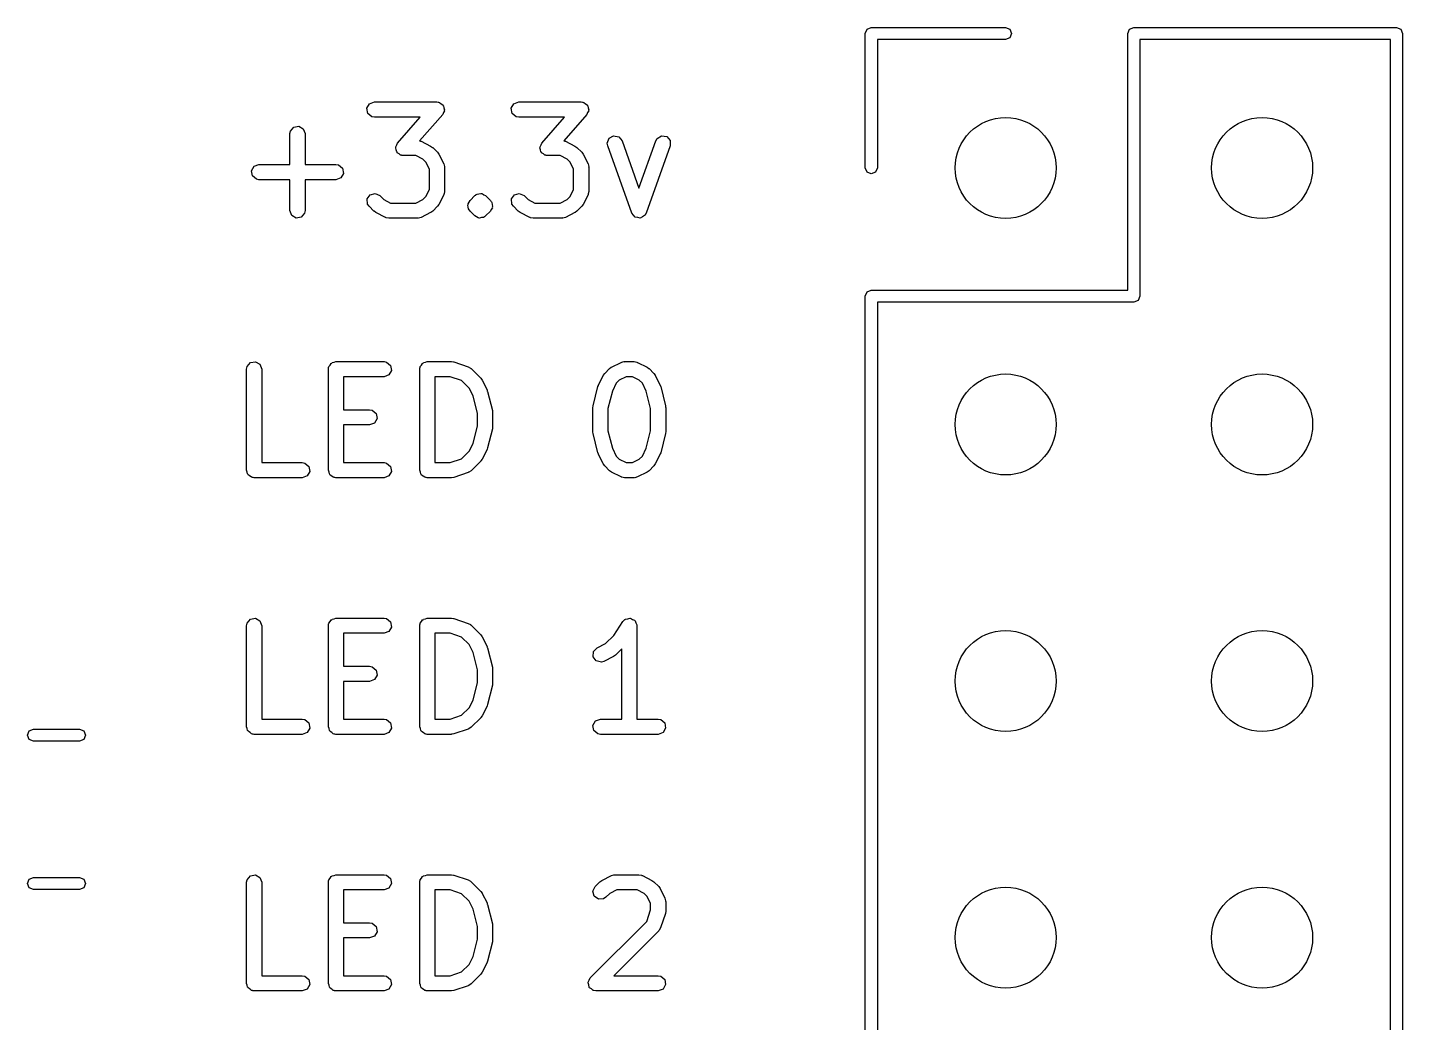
# Model space of a CAD drawing. Extents: x 127.3 to 175.4, y -127 to -66.1.
# Drawn here: x 152.71 to 166.33, y -81.83 to -71.98 of the extents above; entities that cross this region are included whole.
import ezdxf

# ---------------------------------------------------------------- set-up
doc = ezdxf.new("R2010")
doc.units = 0
doc.layers.add('BLACK', color=7, linetype='CONTINUOUS')

msp = doc.modelspace()

# ---------------------------------------------------------------- linework, layer by layer
at = {"layer": 'BLACK', "linetype": 'CONTINUOUS'}
for p, q in [((161.009, -72.041), (161.027, -71.9986)), ((161.027, -71.9986), (161.069, -71.981)), ((161.069, -71.981), (162.399, -71.981)), ((162.399, -71.981), (162.441, -71.9986)), ((162.441, -71.9986), (162.459, -72.041)), ((163.609, -72.041), (163.627, -71.9986)), ((163.627, -71.9986), (163.669, -71.981)), ((163.669, -71.981), (166.269, -71.981)), ((166.269, -71.981), (166.311, -71.9986)), ((166.311, -71.9986), (166.329, -72.041)), ((161.009, -73.371), (161.009, -72.041)), ((162.399, -72.101), (161.129, -72.101)), ((161.129, -72.101), (161.129, -73.371)), ((162.441, -72.0834), (162.399, -72.101)), ((162.459, -72.041), (162.441, -72.0834)), ((163.609, -74.581), (163.609, -72.041)), ((166.209, -72.101), (163.729, -72.101)), ((163.729, -72.101), (163.729, -74.641)), ((166.209, -122.901), (166.209, -72.101)), ((166.329, -72.041), (166.329, -122.961)), ((156.075, -72.7803), (156.101, -72.7359)), ((156.084, -72.8309), (156.075, -72.7803)), ((156.123, -72.8638), (156.084, -72.8309)), ((156.101, -72.7359), (156.149, -72.7184)), ((156.149, -72.7184), (156.768, -72.7184)), ((156.768, -72.7184), (156.779, -72.7203)), ((156.779, -72.7203), (156.783, -72.7198)), ((156.783, -72.7198), (156.785, -72.7214)), ((156.785, -72.7214), (156.794, -72.7229)), ((156.794, -72.7229), (156.809, -72.7359)), ((156.809, -72.7359), (156.827, -72.7463)), ((156.832, -72.8239), (156.825, -72.8427)), ((156.827, -72.7463), (156.828, -72.752)), ((156.828, -72.752), (156.833, -72.7559)), ((156.842, -72.8064), (156.832, -72.8239)), ((156.833, -72.7559), (156.837, -72.7758)), ((156.837, -72.7758), (156.843, -72.7949)), ((156.843, -72.7949), (156.841, -72.8005)), ((156.841, -72.8005), (156.842, -72.8064)), ((157.504, -72.7803), (157.529, -72.7359)), ((157.513, -72.8309), (157.504, -72.7803)), ((157.552, -72.8638), (157.513, -72.8309)), ((157.529, -72.7359), (157.578, -72.7184)), ((157.578, -72.7184), (158.197, -72.7184)), ((158.197, -72.7184), (158.208, -72.7203)), ((158.208, -72.7203), (158.211, -72.7198)), ((158.211, -72.7198), (158.214, -72.7214)), ((158.214, -72.7214), (158.222, -72.7229)), ((158.222, -72.7229), (158.238, -72.7359)), ((158.238, -72.7359), (158.255, -72.7463)), ((158.26, -72.8239), (158.253, -72.8427)), ((158.255, -72.7463), (158.257, -72.752)), ((158.257, -72.752), (158.262, -72.7559)), ((158.271, -72.8064), (158.26, -72.8239)), ((158.262, -72.7559), (158.265, -72.7758)), ((158.265, -72.7758), (158.272, -72.7949)), ((158.272, -72.7949), (158.269, -72.8005)), ((158.269, -72.8005), (158.271, -72.8064)), ((155.317, -73.0058), (155.35, -72.9665)), ((155.35, -72.9665), (155.4, -72.9576)), ((155.4, -72.9576), (155.445, -72.9832)), ((156.149, -72.8684), (156.123, -72.8638)), ((156.603, -72.8684), (156.149, -72.8684)), ((156.378, -73.1249), (156.603, -72.8684)), ((156.825, -72.8427), (156.597, -73.1027)), ((157.578, -72.8684), (157.552, -72.8638)), ((158.031, -72.8684), (157.578, -72.8684)), ((157.807, -73.1249), (158.031, -72.8684)), ((158.253, -72.8427), (158.026, -73.1027)), ((155.312, -73.0315), (155.317, -73.0058)), ((155.312, -73.3374), (155.312, -73.0315)), ((155.445, -72.9832), (155.462, -73.0315)), ((155.462, -73.0315), (155.462, -73.3374)), ((156.597, -73.1027), (156.603, -73.1038)), ((156.603, -73.1038), (156.607, -73.1067)), ((156.607, -73.1067), (156.611, -73.1072)), ((156.611, -73.1072), (156.706, -73.1548)), ((158.026, -73.1027), (158.032, -73.1038)), ((158.032, -73.1038), (158.035, -73.1067)), ((158.035, -73.1067), (158.04, -73.1072)), ((158.04, -73.1072), (158.135, -73.1548)), ((158.455, -73.1262), (158.473, -73.0781)), ((158.473, -73.0781), (158.517, -73.0528)), ((158.517, -73.0528), (158.568, -73.062)), ((158.568, -73.062), (158.601, -73.1015)), ((158.601, -73.1015), (158.768, -73.5704)), ((158.768, -73.5704), (158.936, -73.1015)), ((158.936, -73.1015), (158.948, -73.0788)), ((158.948, -73.0788), (158.993, -73.0529)), ((158.993, -73.0529), (159.043, -73.0615)), ((159.043, -73.0615), (159.076, -73.1006)), ((159.076, -73.1006), (159.077, -73.1519)), ((156.36, -73.1728), (156.362, -73.1672)), ((156.366, -73.1919), (156.36, -73.1728)), ((156.361, -73.1613), (156.371, -73.1438)), ((156.362, -73.1672), (156.361, -73.1613)), ((156.37, -73.2118), (156.366, -73.1919)), ((156.374, -73.2157), (156.37, -73.2118)), ((156.371, -73.1438), (156.378, -73.1249)), ((156.376, -73.2213), (156.374, -73.2157)), ((156.394, -73.2318), (156.376, -73.2213)), ((156.409, -73.2448), (156.394, -73.2318)), ((156.418, -73.2463), (156.409, -73.2448)), ((156.42, -73.2479), (156.418, -73.2463)), ((156.424, -73.2474), (156.42, -73.2479)), ((156.435, -73.2493), (156.424, -73.2474)), ((156.706, -73.1548), (156.724, -73.1682)), ((156.724, -73.1682), (156.726, -73.1689)), ((156.726, -73.1689), (156.773, -73.2165)), ((156.773, -73.2165), (156.786, -73.2349)), ((156.786, -73.2349), (156.788, -73.236)), ((156.788, -73.236), (156.835, -73.3312)), ((157.788, -73.1728), (157.79, -73.1672)), ((157.795, -73.1919), (157.788, -73.1728)), ((157.789, -73.1613), (157.8, -73.1438)), ((157.79, -73.1672), (157.789, -73.1613)), ((157.798, -73.2118), (157.795, -73.1919)), ((157.803, -73.2157), (157.798, -73.2118)), ((157.8, -73.1438), (157.807, -73.1249)), ((157.805, -73.2213), (157.803, -73.2157)), ((157.822, -73.2318), (157.805, -73.2213)), ((157.838, -73.2448), (157.822, -73.2318)), ((157.846, -73.2463), (157.838, -73.2448)), ((157.849, -73.2479), (157.846, -73.2463)), ((157.852, -73.2474), (157.849, -73.2479)), ((157.863, -73.2493), (157.852, -73.2474)), ((158.135, -73.1548), (158.153, -73.1682)), ((158.153, -73.1682), (158.154, -73.1689)), ((158.154, -73.1689), (158.202, -73.2165)), ((158.202, -73.2165), (158.215, -73.2349)), ((158.215, -73.2349), (158.216, -73.236)), ((158.216, -73.236), (158.264, -73.3312)), ((158.459, -73.1519), (158.455, -73.1262)), ((158.697, -73.8186), (158.459, -73.1519)), ((159.077, -73.1519), (158.839, -73.8186)), ((154.932, -73.3994), (154.958, -73.355)), ((154.958, -73.355), (155.006, -73.3374)), ((155.006, -73.3374), (155.312, -73.3374)), ((155.462, -73.3374), (155.768, -73.3374)), ((155.768, -73.3374), (155.794, -73.3419)), ((155.794, -73.3419), (155.833, -73.3749)), ((155.833, -73.3749), (155.842, -73.4254)), ((156.56, -73.2493), (156.435, -73.2493)), ((156.628, -73.2836), (156.56, -73.2493)), ((156.659, -73.314), (156.628, -73.2836)), ((156.693, -73.3825), (156.659, -73.314)), ((156.693, -73.5852), (156.693, -73.3825)), ((156.835, -73.3312), (156.843, -73.3562)), ((156.843, -73.3562), (156.842, -73.3606)), ((156.842, -73.3606), (156.843, -73.3648)), ((156.843, -73.3648), (156.843, -73.6029)), ((157.988, -73.2493), (157.863, -73.2493)), ((158.057, -73.2836), (157.988, -73.2493)), ((158.087, -73.314), (158.057, -73.2836)), ((158.122, -73.3825), (158.087, -73.314)), ((158.122, -73.5852), (158.122, -73.3825)), ((158.264, -73.3312), (158.271, -73.3562)), ((158.271, -73.3562), (158.27, -73.3606)), ((158.27, -73.3606), (158.272, -73.3648)), ((158.272, -73.3648), (158.272, -73.6029)), ((161.027, -73.4134), (161.009, -73.371)), ((161.129, -73.371), (161.111, -73.4134)), ((154.941, -73.4499), (154.932, -73.3994)), ((154.981, -73.4829), (154.941, -73.4499)), ((155.006, -73.4874), (154.981, -73.4829)), ((155.312, -73.4874), (155.006, -73.4874)), ((155.312, -73.7934), (155.312, -73.4874)), ((155.768, -73.4874), (155.462, -73.4874)), ((155.462, -73.4874), (155.462, -73.7934)), ((155.816, -73.4699), (155.768, -73.4874)), ((155.842, -73.4254), (155.816, -73.4699)), ((161.069, -73.431), (161.027, -73.4134)), ((161.111, -73.4134), (161.069, -73.431)), ((156.077, -73.6787), (156.106, -73.6367)), ((156.106, -73.6367), (156.156, -73.6234)), ((156.156, -73.6234), (156.202, -73.6451)), ((156.202, -73.6451), (156.241, -73.6841)), ((156.628, -73.6841), (156.659, -73.6537)), ((156.659, -73.6537), (156.693, -73.5852)), ((156.835, -73.6364), (156.788, -73.7317)), ((156.836, -73.632), (156.835, -73.6364)), ((156.839, -73.6285), (156.836, -73.632)), ((156.843, -73.6029), (156.839, -73.6285)), ((157.096, -73.6927), (157.144, -73.6451)), ((157.144, -73.6451), (157.152, -73.6394)), ((157.152, -73.6394), (157.154, -73.6367)), ((157.154, -73.6367), (157.157, -73.6358)), ((157.157, -73.6357), (157.159, -73.6332)), ((157.157, -73.6358), (157.157, -73.6357)), ((157.159, -73.6332), (157.161, -73.6328)), ((157.161, -73.6328), (157.165, -73.6301)), ((157.165, -73.6301), (157.184, -73.6285)), ((157.184, -73.6285), (157.203, -73.6234)), ((157.203, -73.6234), (157.206, -73.6249)), ((157.206, -73.6249), (157.21, -73.6243)), ((157.21, -73.6243), (157.213, -73.626)), ((157.213, -73.626), (157.216, -73.6257)), ((157.216, -73.6257), (157.232, -73.6369)), ((157.232, -73.6369), (157.25, -73.6451)), ((157.25, -73.6451), (157.297, -73.6927)), ((157.505, -73.6787), (157.535, -73.6367)), ((157.535, -73.6367), (157.584, -73.6234)), ((157.584, -73.6234), (157.631, -73.6451)), ((157.631, -73.6451), (157.67, -73.6841)), ((158.057, -73.6841), (158.087, -73.6537)), ((158.087, -73.6537), (158.122, -73.5852)), ((158.264, -73.6364), (158.216, -73.7317)), ((158.267, -73.6285), (158.264, -73.632)), ((158.264, -73.632), (158.264, -73.6364)), ((158.272, -73.6029), (158.267, -73.6285)), ((156.081, -73.7298), (156.077, -73.6787)), ((156.096, -73.7512), (156.081, -73.7298)), ((156.144, -73.7988), (156.096, -73.7512)), ((156.241, -73.6841), (156.31, -73.7184)), ((156.31, -73.7184), (156.56, -73.7184)), ((156.56, -73.7184), (156.628, -73.6841)), ((156.773, -73.7512), (156.726, -73.7988)), ((156.774, -73.7497), (156.773, -73.7512)), ((156.788, -73.7317), (156.774, -73.7497)), ((157.074, -73.7392), (157.077, -73.7331)), ((157.079, -73.758), (157.074, -73.7392)), ((157.077, -73.7263), (157.088, -73.7104)), ((157.077, -73.7331), (157.077, -73.7263)), ((157.081, -73.7774), (157.079, -73.758)), ((157.087, -73.7855), (157.081, -73.7774)), ((157.088, -73.7888), (157.087, -73.7855)), ((157.088, -73.7104), (157.096, -73.6927)), ((157.09, -73.7907), (157.088, -73.7888)), ((157.096, -73.7988), (157.09, -73.7907)), ((157.297, -73.6927), (157.303, -73.7008)), ((157.306, -73.7811), (157.297, -73.7988)), ((157.303, -73.7008), (157.306, -73.7027)), ((157.306, -73.7027), (157.307, -73.7059)), ((157.317, -73.7652), (157.306, -73.7811)), ((157.307, -73.7059), (157.312, -73.714)), ((157.312, -73.714), (157.314, -73.7335)), ((157.314, -73.7335), (157.319, -73.7523)), ((157.319, -73.7523), (157.316, -73.7584)), ((157.316, -73.7584), (157.317, -73.7652)), ((157.51, -73.7298), (157.505, -73.6787)), ((157.525, -73.7512), (157.51, -73.7298)), ((157.572, -73.7988), (157.525, -73.7512)), ((157.67, -73.6841), (157.738, -73.7184)), ((157.738, -73.7184), (157.988, -73.7184)), ((157.988, -73.7184), (158.057, -73.6841)), ((158.202, -73.7512), (158.154, -73.7988)), ((158.203, -73.7497), (158.202, -73.7512)), ((158.216, -73.7317), (158.203, -73.7497)), ((155.33, -73.8416), (155.312, -73.7934)), ((155.374, -73.8672), (155.33, -73.8416)), ((155.425, -73.8583), (155.374, -73.8672)), ((155.458, -73.819), (155.425, -73.8583)), ((155.462, -73.7934), (155.458, -73.819)), ((156.145, -73.7995), (156.144, -73.7988)), ((156.163, -73.8128), (156.145, -73.7995)), ((156.258, -73.8604), (156.163, -73.8128)), ((156.263, -73.861), (156.258, -73.8604)), ((156.266, -73.8638), (156.263, -73.861)), ((156.292, -73.8684), (156.266, -73.8638)), ((156.578, -73.8684), (156.292, -73.8684)), ((156.582, -73.8668), (156.578, -73.8684)), ((156.586, -73.8679), (156.582, -73.8668)), ((156.611, -73.8604), (156.586, -73.8679)), ((156.706, -73.8128), (156.611, -73.8604)), ((156.708, -73.8116), (156.706, -73.8128)), ((156.726, -73.7988), (156.708, -73.8116)), ((157.144, -73.8464), (157.096, -73.7988)), ((157.161, -73.8546), (157.144, -73.8464)), ((157.177, -73.8658), (157.161, -73.8546)), ((157.181, -73.8655), (157.177, -73.8658)), ((157.184, -73.8672), (157.181, -73.8655)), ((157.187, -73.8666), (157.184, -73.8672)), ((157.19, -73.8681), (157.187, -73.8666)), ((157.209, -73.863), (157.19, -73.8681)), ((157.228, -73.8613), (157.209, -73.863)), ((157.232, -73.8587), (157.228, -73.8613)), ((157.234, -73.8583), (157.232, -73.8587)), ((157.236, -73.8558), (157.234, -73.8583)), ((157.24, -73.8548), (157.236, -73.8557)), ((157.236, -73.8557), (157.236, -73.8558)), ((157.242, -73.8521), (157.24, -73.8548)), ((157.25, -73.8464), (157.242, -73.8521)), ((157.297, -73.7988), (157.25, -73.8464)), ((157.574, -73.7995), (157.572, -73.7988)), ((157.592, -73.8128), (157.574, -73.7995)), ((157.687, -73.8604), (157.592, -73.8128)), ((157.691, -73.861), (157.687, -73.8604)), ((157.695, -73.8638), (157.691, -73.861)), ((157.72, -73.8684), (157.695, -73.8638)), ((158.006, -73.8684), (157.72, -73.8684)), ((158.01, -73.8668), (158.006, -73.8684)), ((158.015, -73.8679), (158.01, -73.8668)), ((158.04, -73.8604), (158.015, -73.8679)), ((158.135, -73.8128), (158.04, -73.8604)), ((158.136, -73.8116), (158.135, -73.8128)), ((158.154, -73.7988), (158.136, -73.8116)), ((158.698, -73.819), (158.697, -73.8186)), ((158.698, -73.8194), (158.698, -73.819)), ((158.714, -73.8387), (158.698, -73.8194)), ((158.73, -73.8581), (158.714, -73.8387)), ((158.731, -73.8582), (158.73, -73.8581)), ((158.731, -73.8585), (158.731, -73.8582)), ((158.756, -73.8628), (158.731, -73.8585)), ((158.781, -73.8673), (158.756, -73.8628)), ((158.782, -73.8671), (158.781, -73.8671)), ((158.781, -73.8671), (158.781, -73.8673)), ((158.803, -73.8544), (158.782, -73.8671)), ((158.825, -73.8419), (158.803, -73.8544)), ((158.826, -73.8412), (158.825, -73.8415)), ((158.825, -73.8415), (158.825, -73.8419)), ((158.839, -73.8186), (158.826, -73.8412)), ((161.009, -74.641), (161.027, -74.5986)), ((161.027, -74.5986), (161.069, -74.581)), ((161.069, -74.581), (163.609, -74.581)), ((161.009, -122.961), (161.009, -74.641)), ((163.669, -74.701), (161.129, -74.701)), ((161.129, -74.701), (161.129, -122.901)), ((163.711, -74.6834), (163.669, -74.701)), ((163.729, -74.641), (163.711, -74.6834)), ((154.921, -75.2984), (154.972, -75.2895)), ((154.972, -75.2895), (155.016, -75.3152)), ((155.75, -75.295), (155.768, -75.2884)), ((155.768, -75.2884), (156.244, -75.2884)), ((156.244, -75.2884), (156.27, -75.2929)), ((156.655, -75.295), (156.673, -75.2884)), ((156.673, -75.2884), (156.911, -75.2884)), ((156.911, -75.2884), (156.933, -75.2923)), ((158.592, -75.2963), (158.617, -75.2889)), ((158.617, -75.2889), (158.621, -75.2899)), ((158.621, -75.2899), (158.625, -75.2884)), ((158.625, -75.2884), (158.72, -75.2884)), ((158.72, -75.2884), (158.746, -75.2929)), ((154.884, -75.3634), (154.888, -75.3377)), ((154.884, -76.3634), (154.884, -75.3634)), ((154.888, -75.3377), (154.921, -75.2984)), ((155.016, -75.3152), (155.034, -75.3634)), ((155.034, -75.3634), (155.034, -76.2884)), ((155.693, -75.3634), (155.695, -75.3536)), ((155.693, -76.3634), (155.693, -75.3634)), ((155.694, -75.3503), (155.696, -75.3474)), ((155.695, -75.3536), (155.694, -75.3503)), ((155.696, -75.3474), (155.698, -75.3377)), ((155.698, -75.3377), (155.71, -75.3228)), ((155.71, -75.3228), (155.72, -75.3059)), ((155.72, -75.3059), (155.726, -75.3036)), ((155.726, -75.3036), (155.731, -75.2984)), ((155.731, -75.2984), (155.75, -75.295)), ((156.292, -75.4208), (156.244, -75.4384)), ((156.27, -75.2929), (156.309, -75.3259)), ((156.318, -75.3764), (156.292, -75.4208)), ((156.309, -75.3259), (156.318, -75.3764)), ((156.598, -75.3634), (156.6, -75.3536)), ((156.598, -76.3634), (156.598, -75.3634)), ((156.599, -75.3503), (156.601, -75.3474)), ((156.6, -75.3536), (156.599, -75.3503)), ((156.601, -75.3474), (156.602, -75.3377)), ((156.602, -75.3377), (156.615, -75.3228)), ((156.615, -75.3228), (156.625, -75.3059)), ((156.625, -75.3059), (156.631, -75.3036)), ((156.631, -75.3036), (156.635, -75.2984)), ((156.635, -75.2984), (156.655, -75.295)), ((156.933, -75.2923), (156.935, -75.2922)), ((156.935, -75.2922), (157.078, -75.3398)), ((157.078, -75.3398), (157.1, -75.3522)), ((157.1, -75.3522), (157.103, -75.3561)), ((157.103, -75.3561), (157.107, -75.3579)), ((157.107, -75.3579), (157.202, -75.4532)), ((158.368, -75.5203), (158.415, -75.4251)), ((158.415, -75.4251), (158.429, -75.407)), ((158.429, -75.4056), (158.477, -75.3579)), ((158.429, -75.407), (158.429, -75.4056)), ((158.477, -75.3579), (158.495, -75.3451)), ((158.495, -75.3451), (158.496, -75.3439)), ((158.496, -75.3439), (158.592, -75.2963)), ((158.746, -75.2929), (158.75, -75.2958)), ((158.75, -75.2958), (158.754, -75.2963)), ((158.754, -75.2963), (158.849, -75.3439)), ((158.849, -75.3439), (158.867, -75.3573)), ((158.867, -75.3573), (158.869, -75.3579)), ((158.869, -75.3579), (158.916, -75.4056)), ((158.916, -75.4056), (158.929, -75.4239)), ((158.929, -75.4239), (158.93, -75.4251)), ((158.93, -75.4251), (158.978, -75.5203)), ((156.244, -75.4384), (155.843, -75.4384)), ((155.843, -75.4384), (155.843, -75.7645)), ((156.748, -75.4384), (156.748, -76.2884)), ((156.899, -75.4384), (156.748, -75.4384)), ((157.013, -75.4765), (156.899, -75.4384)), ((157.087, -75.5506), (157.013, -75.4765)), ((157.126, -75.6276), (157.087, -75.5506)), ((157.202, -75.4532), (157.215, -75.4716)), ((157.215, -75.4716), (157.216, -75.4727)), ((157.216, -75.4727), (157.264, -75.5679)), ((158.314, -75.7261), (158.362, -75.5356)), ((158.362, -75.5356), (158.367, -75.5238)), ((158.367, -75.5238), (158.368, -75.5203)), ((158.544, -75.503), (158.506, -75.58)), ((158.574, -75.4726), (158.544, -75.503)), ((158.643, -75.4384), (158.574, -75.4726)), ((158.703, -75.4384), (158.643, -75.4384)), ((158.771, -75.4726), (158.703, -75.4384)), ((158.802, -75.503), (158.771, -75.4726)), ((158.84, -75.58), (158.802, -75.503)), ((158.978, -75.5203), (158.982, -75.5327)), ((158.982, -75.5327), (158.984, -75.5356)), ((158.984, -75.5356), (159.031, -75.7261)), ((157.169, -75.8012), (157.126, -75.6276)), ((157.264, -75.5679), (157.267, -75.5803)), ((157.267, -75.5803), (157.269, -75.5833)), ((157.269, -75.5833), (157.317, -75.7737)), ((158.506, -75.58), (158.462, -75.7535)), ((158.884, -75.7535), (158.84, -75.58)), ((155.843, -75.7645), (156.101, -75.7645)), ((156.101, -75.7645), (156.127, -75.7691)), ((156.127, -75.7691), (156.166, -75.802)), ((156.166, -75.802), (156.175, -75.8526)), ((157.169, -75.9256), (157.169, -75.8012)), ((157.317, -75.7737), (157.318, -75.7887)), ((157.318, -75.7887), (157.319, -75.7919)), ((157.319, -75.7919), (157.319, -75.9348)), ((158.312, -75.7443), (158.315, -75.7296)), ((158.312, -75.9824), (158.312, -75.7443)), ((158.315, -75.7296), (158.314, -75.7261)), ((158.462, -75.7535), (158.462, -75.9732)), ((158.884, -75.9732), (158.884, -75.7535)), ((159.031, -75.7261), (159.032, -75.7411)), ((159.032, -75.7411), (159.034, -75.7443)), ((159.034, -75.7443), (159.034, -75.9824)), ((156.101, -75.9145), (155.843, -75.9145)), ((155.843, -75.9145), (155.843, -76.2884)), ((156.15, -75.897), (156.101, -75.9145)), ((156.175, -75.8526), (156.15, -75.897)), ((157.126, -76.0991), (157.169, -75.9256)), ((157.317, -75.953), (157.269, -76.1435)), ((157.319, -75.9348), (157.317, -75.9495)), ((157.317, -75.9495), (157.317, -75.953)), ((157.087, -76.1761), (157.126, -76.0991)), ((158.313, -75.9857), (158.312, -75.9824)), ((158.314, -76.0006), (158.313, -75.9857)), ((158.362, -76.1911), (158.314, -76.0006)), ((158.462, -75.9732), (158.506, -76.1467)), ((158.84, -76.1467), (158.884, -75.9732)), ((159.031, -76.0006), (158.984, -76.1911)), ((159.034, -75.9824), (159.031, -75.9971)), ((159.031, -75.9971), (159.031, -76.0006)), ((157.013, -76.2502), (157.087, -76.1761)), ((157.264, -76.1588), (157.216, -76.254)), ((157.269, -76.1435), (157.264, -76.1553)), ((157.264, -76.1553), (157.264, -76.1588)), ((158.364, -76.194), (158.362, -76.1911)), ((158.368, -76.2064), (158.364, -76.194)), ((158.415, -76.3017), (158.368, -76.2064)), ((158.506, -76.1467), (158.544, -76.2237)), ((158.544, -76.2237), (158.574, -76.2541)), ((158.771, -76.2541), (158.802, -76.2237)), ((158.802, -76.2237), (158.84, -76.1467)), ((158.978, -76.2064), (158.93, -76.3017)), ((158.984, -76.1911), (158.978, -76.2029)), ((158.978, -76.2029), (158.978, -76.2064)), ((154.89, -76.3817), (154.884, -76.3634)), ((155.034, -76.2884), (155.435, -76.2884)), ((155.435, -76.2884), (155.46, -76.2929)), ((155.46, -76.2929), (155.5, -76.3259)), ((155.509, -76.3764), (155.483, -76.4208)), ((155.5, -76.3259), (155.509, -76.3764)), ((155.7, -76.3817), (155.693, -76.3634)), ((155.843, -76.2884), (156.244, -76.2884)), ((156.244, -76.2884), (156.27, -76.2929)), ((156.27, -76.2929), (156.309, -76.3259)), ((156.318, -76.3764), (156.292, -76.4208)), ((156.309, -76.3259), (156.318, -76.3764)), ((156.605, -76.3817), (156.598, -76.3634)), ((156.748, -76.2884), (156.899, -76.2884)), ((156.899, -76.2884), (157.013, -76.2502)), ((157.107, -76.3688), (157.085, -76.3837)), ((157.202, -76.2735), (157.107, -76.3688)), ((157.203, -76.2721), (157.202, -76.2735)), ((157.216, -76.254), (157.203, -76.2721)), ((158.416, -76.3028), (158.415, -76.3017)), ((158.429, -76.3212), (158.416, -76.3028)), ((158.477, -76.3688), (158.429, -76.3212)), ((158.478, -76.3695), (158.477, -76.3688)), ((158.496, -76.3828), (158.478, -76.3695)), ((158.574, -76.2541), (158.643, -76.2884)), ((158.643, -76.2884), (158.703, -76.2884)), ((158.703, -76.2884), (158.771, -76.2541)), ((158.869, -76.3688), (158.85, -76.3816)), ((158.916, -76.3212), (158.869, -76.3688)), ((158.917, -76.3197), (158.916, -76.3212)), ((158.93, -76.3017), (158.917, -76.3197)), ((154.894, -76.4009), (154.89, -76.3817)), ((154.899, -76.4052), (154.894, -76.4009)), ((154.901, -76.4116), (154.899, -76.4052)), ((154.918, -76.4213), (154.901, -76.4116)), ((154.933, -76.4338), (154.918, -76.4213)), ((154.943, -76.4356), (154.933, -76.4338)), ((154.946, -76.4372), (154.943, -76.4356)), ((154.949, -76.4366), (154.946, -76.4372)), ((154.959, -76.4384), (154.949, -76.4366)), ((155.435, -76.4384), (154.959, -76.4384)), ((155.483, -76.4208), (155.435, -76.4384)), ((155.703, -76.4009), (155.7, -76.3817)), ((155.708, -76.4052), (155.703, -76.4009)), ((155.711, -76.4116), (155.708, -76.4052)), ((155.727, -76.4213), (155.711, -76.4116)), ((155.742, -76.4338), (155.727, -76.4213)), ((155.752, -76.4356), (155.742, -76.4338)), ((155.755, -76.4372), (155.752, -76.4356)), ((155.758, -76.4366), (155.755, -76.4372)), ((155.768, -76.4384), (155.758, -76.4366)), ((156.244, -76.4384), (155.768, -76.4384)), ((156.292, -76.4208), (156.244, -76.4384)), ((156.608, -76.4009), (156.605, -76.3817)), ((156.613, -76.4052), (156.608, -76.4009)), ((156.615, -76.4116), (156.613, -76.4052)), ((156.632, -76.4213), (156.615, -76.4116)), ((156.647, -76.4338), (156.632, -76.4213)), ((156.657, -76.4356), (156.647, -76.4338)), ((156.66, -76.4372), (156.657, -76.4356)), ((156.663, -76.4366), (156.66, -76.4372)), ((156.673, -76.4384), (156.663, -76.4366)), ((156.911, -76.4384), (156.673, -76.4384)), ((156.912, -76.4378), (156.911, -76.4384)), ((156.935, -76.4345), (156.912, -76.4378)), ((157.078, -76.3869), (156.935, -76.4345)), ((157.081, -76.3841), (157.078, -76.3869)), ((157.085, -76.3837), (157.081, -76.3841)), ((158.592, -76.4304), (158.496, -76.3828)), ((158.596, -76.431), (158.592, -76.4304)), ((158.6, -76.4338), (158.596, -76.431)), ((158.625, -76.4384), (158.6, -76.4338)), ((158.72, -76.4384), (158.625, -76.4384)), ((158.725, -76.4368), (158.72, -76.4384)), ((158.729, -76.4379), (158.725, -76.4368)), ((158.754, -76.4304), (158.729, -76.4379)), ((158.849, -76.3828), (158.754, -76.4304)), ((158.85, -76.3816), (158.849, -76.3828)), ((154.884, -77.9034), (154.888, -77.8777)), ((154.888, -77.8777), (154.921, -77.8384)), ((154.921, -77.8384), (154.972, -77.8295)), ((154.972, -77.8295), (155.016, -77.8551)), ((155.016, -77.8551), (155.034, -77.9034)), ((155.696, -77.8874), (155.698, -77.8777)), ((155.698, -77.8777), (155.71, -77.8628)), ((155.71, -77.8628), (155.72, -77.8459)), ((155.72, -77.8459), (155.726, -77.8436)), ((155.726, -77.8436), (155.731, -77.8384)), ((155.731, -77.8384), (155.75, -77.835)), ((155.75, -77.835), (155.768, -77.8284)), ((155.768, -77.8284), (156.244, -77.8284)), ((156.244, -77.8284), (156.27, -77.8329)), ((156.27, -77.8329), (156.309, -77.8659)), ((156.309, -77.8659), (156.318, -77.9164)), ((156.601, -77.8874), (156.602, -77.8777)), ((156.602, -77.8777), (156.615, -77.8628)), ((156.615, -77.8628), (156.625, -77.8459)), ((156.625, -77.8459), (156.631, -77.8436)), ((156.631, -77.8436), (156.635, -77.8384)), ((156.635, -77.8384), (156.655, -77.835)), ((156.655, -77.835), (156.673, -77.8284)), ((156.673, -77.8284), (156.911, -77.8284)), ((156.911, -77.8284), (156.933, -77.8323)), ((156.933, -77.8323), (156.935, -77.8322)), ((156.935, -77.8322), (157.078, -77.8798)), ((158.519, -77.9984), (158.61, -77.8618)), ((158.61, -77.8618), (158.628, -77.8429)), ((158.628, -77.8429), (158.633, -77.8417)), ((158.633, -77.8417), (158.635, -77.8384)), ((158.635, -77.8384), (158.657, -77.8346)), ((158.657, -77.8346), (158.678, -77.8285)), ((158.678, -77.8285), (158.682, -77.8302)), ((158.682, -77.8302), (158.686, -77.8295)), ((158.686, -77.8295), (158.705, -77.8404)), ((158.705, -77.8404), (158.725, -77.8491)), ((158.725, -77.8491), (158.727, -77.853)), ((158.727, -77.853), (158.73, -77.8551)), ((158.73, -77.8551), (158.738, -77.8756)), ((158.738, -77.8756), (158.747, -77.8951)), ((154.884, -78.9034), (154.884, -77.9034)), ((155.034, -77.9034), (155.034, -78.8284)), ((155.693, -77.9034), (155.695, -77.8936)), ((155.693, -78.9034), (155.693, -77.9034)), ((155.694, -77.8903), (155.696, -77.8874)), ((155.695, -77.8936), (155.694, -77.8903)), ((156.244, -77.9784), (155.843, -77.9784)), ((155.843, -77.9784), (155.843, -78.3045)), ((156.292, -77.9608), (156.244, -77.9784)), ((156.318, -77.9164), (156.292, -77.9608)), ((156.598, -77.9034), (156.6, -77.8936)), ((156.598, -78.9034), (156.598, -77.9034)), ((156.599, -77.8903), (156.601, -77.8874)), ((156.6, -77.8936), (156.599, -77.8903)), ((156.748, -77.9784), (156.748, -78.8284)), ((156.899, -77.9784), (156.748, -77.9784)), ((157.013, -78.0165), (156.899, -77.9784)), ((157.078, -77.8798), (157.1, -77.8922)), ((157.1, -77.8922), (157.103, -77.8961)), ((157.103, -77.8961), (157.107, -77.8979)), ((157.107, -77.8979), (157.202, -77.9932)), ((157.202, -77.9932), (157.215, -78.0116)), ((157.215, -78.0116), (157.216, -78.0127)), ((157.216, -78.0127), (157.264, -78.1079)), ((158.438, -78.0798), (158.519, -77.9984)), ((158.747, -77.8951), (158.746, -77.8993)), ((158.746, -77.8993), (158.748, -77.9034)), ((158.748, -77.9034), (158.748, -78.8284)), ((157.087, -78.0906), (157.013, -78.0165)), ((157.126, -78.1676), (157.087, -78.0906)), ((157.264, -78.1079), (157.267, -78.1203)), ((157.267, -78.1203), (157.269, -78.1233)), ((157.269, -78.1233), (157.317, -78.3137)), ((158.318, -78.1592), (158.354, -78.122)), ((158.354, -78.122), (158.438, -78.0798)), ((158.598, -78.132), (158.535, -78.1945)), ((158.598, -78.8284), (158.598, -78.132)), ((157.169, -78.3412), (157.126, -78.1676)), ((158.315, -78.2105), (158.318, -78.1592)), ((158.346, -78.2517), (158.315, -78.2105)), ((158.396, -78.2636), (158.346, -78.2517)), ((158.421, -78.2562), (158.396, -78.2636)), ((158.516, -78.2085), (158.421, -78.2562)), ((158.517, -78.2073), (158.516, -78.2085)), ((158.535, -78.1945), (158.517, -78.2073)), ((155.843, -78.3045), (156.101, -78.3045)), ((156.101, -78.3045), (156.127, -78.3091)), ((156.127, -78.3091), (156.166, -78.3421)), ((156.175, -78.3926), (156.15, -78.437)), ((156.166, -78.3421), (156.175, -78.3926)), ((157.169, -78.4656), (157.169, -78.3412)), ((157.317, -78.3137), (157.318, -78.3287)), ((157.318, -78.3287), (157.319, -78.3319)), ((157.319, -78.3319), (157.319, -78.4748)), ((156.101, -78.4545), (155.843, -78.4545)), ((155.843, -78.4545), (155.843, -78.8284)), ((156.15, -78.437), (156.101, -78.4545)), ((157.126, -78.6391), (157.169, -78.4656)), ((157.317, -78.493), (157.269, -78.6835)), ((157.319, -78.4748), (157.317, -78.4895)), ((157.317, -78.4895), (157.317, -78.493)), ((157.087, -78.7161), (157.126, -78.6391)), ((157.269, -78.6835), (157.264, -78.6953)), ((155.034, -78.8284), (155.435, -78.8284)), ((155.435, -78.8284), (155.46, -78.8329)), ((155.843, -78.8284), (156.244, -78.8284)), ((156.244, -78.8284), (156.27, -78.8329)), ((156.748, -78.8284), (156.899, -78.8284)), ((156.899, -78.8284), (157.013, -78.7902)), ((157.013, -78.7902), (157.087, -78.7161)), ((157.202, -78.8135), (157.107, -78.9088)), ((157.203, -78.8121), (157.202, -78.8135)), ((157.216, -78.794), (157.203, -78.8121)), ((157.264, -78.6988), (157.216, -78.794)), ((157.264, -78.6953), (157.264, -78.6988)), ((158.339, -78.8459), (158.387, -78.8284)), ((158.387, -78.8284), (158.598, -78.8284)), ((158.748, -78.8284), (158.959, -78.8284)), ((158.959, -78.8284), (158.984, -78.8329)), ((152.714, -78.986), (152.732, -78.9436)), ((152.732, -78.9436), (152.774, -78.926)), ((152.774, -78.926), (153.228, -78.926)), ((153.228, -78.926), (153.271, -78.9436)), ((153.271, -78.9436), (153.288, -78.986)), ((154.89, -78.9217), (154.884, -78.9034)), ((154.894, -78.9409), (154.89, -78.9217)), ((154.899, -78.9452), (154.894, -78.9409)), ((154.901, -78.9516), (154.899, -78.9452)), ((154.918, -78.9613), (154.901, -78.9516)), ((154.933, -78.9738), (154.918, -78.9613)), ((155.483, -78.9608), (155.435, -78.9784)), ((155.46, -78.8329), (155.5, -78.8659)), ((155.509, -78.9164), (155.483, -78.9608)), ((155.5, -78.8659), (155.509, -78.9164)), ((155.7, -78.9217), (155.693, -78.9034)), ((155.703, -78.9409), (155.7, -78.9217)), ((155.708, -78.9452), (155.703, -78.9409)), ((155.711, -78.9516), (155.708, -78.9452)), ((155.727, -78.9613), (155.711, -78.9516)), ((155.742, -78.9738), (155.727, -78.9613)), ((156.292, -78.9608), (156.244, -78.9784)), ((156.27, -78.8329), (156.309, -78.8659)), ((156.318, -78.9164), (156.292, -78.9608)), ((156.309, -78.8659), (156.318, -78.9164)), ((156.605, -78.9217), (156.598, -78.9034)), ((156.608, -78.9409), (156.605, -78.9217)), ((156.613, -78.9452), (156.608, -78.9409)), ((156.615, -78.9516), (156.613, -78.9452)), ((156.632, -78.9613), (156.615, -78.9516)), ((156.647, -78.9738), (156.632, -78.9613)), ((157.078, -78.9269), (156.935, -78.9745)), ((157.081, -78.9241), (157.078, -78.9269)), ((157.085, -78.9237), (157.081, -78.9241)), ((157.107, -78.9088), (157.085, -78.9237)), ((158.313, -78.8903), (158.339, -78.8459)), ((158.322, -78.9409), (158.313, -78.8903)), ((158.361, -78.9738), (158.322, -78.9409)), ((159.007, -78.9608), (158.959, -78.9784)), ((158.984, -78.8329), (159.024, -78.8659)), ((159.032, -78.9164), (159.007, -78.9608)), ((159.024, -78.8659), (159.032, -78.9164)), ((152.732, -79.0284), (152.714, -78.986)), ((152.774, -79.046), (152.732, -79.0284)), ((153.228, -79.046), (152.774, -79.046)), ((153.271, -79.0284), (153.228, -79.046)), ((153.288, -78.986), (153.271, -79.0284)), ((154.943, -78.9756), (154.933, -78.9738)), ((154.946, -78.9772), (154.943, -78.9756)), ((154.949, -78.9766), (154.946, -78.9772)), ((154.959, -78.9784), (154.949, -78.9766)), ((155.435, -78.9784), (154.959, -78.9784)), ((155.752, -78.9756), (155.742, -78.9738)), ((155.755, -78.9772), (155.752, -78.9756)), ((155.758, -78.9766), (155.755, -78.9772)), ((155.768, -78.9784), (155.758, -78.9766)), ((156.244, -78.9784), (155.768, -78.9784)), ((156.657, -78.9756), (156.647, -78.9738)), ((156.66, -78.9772), (156.657, -78.9756)), ((156.663, -78.9766), (156.66, -78.9772)), ((156.673, -78.9784), (156.663, -78.9766)), ((156.911, -78.9784), (156.673, -78.9784)), ((156.912, -78.9778), (156.911, -78.9784)), ((156.935, -78.9745), (156.912, -78.9778)), ((158.387, -78.9784), (158.361, -78.9738)), ((158.959, -78.9784), (158.387, -78.9784)), ((152.714, -80.456), (152.732, -80.4136)), ((152.732, -80.4984), (152.714, -80.456)), ((152.732, -80.4136), (152.774, -80.396)), ((152.774, -80.396), (153.228, -80.396)), ((153.228, -80.396), (153.271, -80.4136)), ((153.271, -80.4136), (153.288, -80.456)), ((153.288, -80.456), (153.271, -80.4984)), ((154.884, -80.4434), (154.888, -80.4177)), ((154.884, -81.4434), (154.884, -80.4434)), ((154.888, -80.4177), (154.921, -80.3784)), ((154.921, -80.3784), (154.972, -80.3695)), ((154.972, -80.3695), (155.016, -80.3952)), ((155.016, -80.3952), (155.034, -80.4434)), ((155.034, -80.4434), (155.034, -81.3684)), ((155.693, -80.4434), (155.695, -80.4336)), ((155.693, -81.4434), (155.693, -80.4434)), ((155.694, -80.4303), (155.696, -80.4274)), ((155.695, -80.4336), (155.694, -80.4303)), ((155.696, -80.4274), (155.698, -80.4177)), ((155.698, -80.4177), (155.71, -80.4028)), ((155.71, -80.4028), (155.72, -80.3859)), ((155.72, -80.3859), (155.726, -80.3836)), ((155.726, -80.3836), (155.731, -80.3784)), ((155.731, -80.3784), (155.75, -80.375)), ((155.75, -80.375), (155.768, -80.3684)), ((155.768, -80.3684), (156.244, -80.3684)), ((156.244, -80.3684), (156.27, -80.3729)), ((156.27, -80.3729), (156.309, -80.4059)), ((156.318, -80.4564), (156.292, -80.5008)), ((156.309, -80.4059), (156.318, -80.4564)), ((156.598, -80.4434), (156.6, -80.4336)), ((156.598, -81.4434), (156.598, -80.4434)), ((156.599, -80.4303), (156.601, -80.4274)), ((156.6, -80.4336), (156.599, -80.4303)), ((156.601, -80.4274), (156.602, -80.4177)), ((156.602, -80.4177), (156.615, -80.4028)), ((156.615, -80.4028), (156.625, -80.3859)), ((156.625, -80.3859), (156.631, -80.3836)), ((156.631, -80.3836), (156.635, -80.3784)), ((156.635, -80.3784), (156.655, -80.375)), ((156.655, -80.375), (156.673, -80.3684)), ((156.673, -80.3684), (156.911, -80.3684)), ((156.911, -80.3684), (156.933, -80.3723)), ((156.933, -80.3723), (156.935, -80.3722)), ((156.935, -80.3722), (157.078, -80.4198)), ((157.078, -80.4198), (157.1, -80.4322)), ((157.1, -80.4322), (157.103, -80.4361)), ((157.103, -80.4361), (157.107, -80.4379)), ((157.107, -80.4379), (157.202, -80.5332)), ((158.334, -80.4856), (158.382, -80.4379)), ((158.382, -80.4379), (158.4, -80.4251)), ((158.4, -80.4251), (158.401, -80.4239)), ((158.401, -80.4239), (158.496, -80.3763)), ((158.496, -80.3763), (158.521, -80.3689)), ((158.521, -80.3689), (158.526, -80.3699)), ((158.526, -80.3699), (158.53, -80.3684)), ((158.53, -80.3684), (158.768, -80.3684)), ((158.768, -80.3684), (158.794, -80.3729)), ((158.794, -80.3729), (158.797, -80.3758)), ((158.797, -80.3758), (158.802, -80.3763)), ((158.802, -80.3763), (158.897, -80.4239)), ((158.897, -80.4239), (158.915, -80.4373)), ((158.915, -80.4373), (158.916, -80.4379)), ((158.916, -80.4379), (158.964, -80.4856)), ((152.774, -80.516), (152.732, -80.4984)), ((153.228, -80.516), (152.774, -80.516)), ((153.271, -80.4984), (153.228, -80.516)), ((156.244, -80.5184), (155.843, -80.5184)), ((155.843, -80.5184), (155.843, -80.8445)), ((156.292, -80.5008), (156.244, -80.5184)), ((156.748, -80.5184), (156.748, -81.3684)), ((156.899, -80.5184), (156.748, -80.5184)), ((157.013, -80.5565), (156.899, -80.5184)), ((157.087, -80.6306), (157.013, -80.5565)), ((157.202, -80.5332), (157.215, -80.5516)), ((157.215, -80.5516), (157.216, -80.5527)), ((157.216, -80.5527), (157.264, -80.6479)), ((158.312, -80.5321), (158.334, -80.4856)), ((158.326, -80.5816), (158.312, -80.5321)), ((158.368, -80.611), (158.326, -80.5816)), ((158.44, -80.5916), (158.419, -80.6066)), ((158.479, -80.5526), (158.44, -80.5916)), ((158.548, -80.5184), (158.479, -80.5526)), ((158.75, -80.5184), (158.548, -80.5184)), ((158.819, -80.5526), (158.75, -80.5184)), ((158.849, -80.583), (158.819, -80.5526)), ((158.884, -80.6515), (158.849, -80.583)), ((158.964, -80.4856), (158.977, -80.5039)), ((158.977, -80.5039), (158.978, -80.5051)), ((158.978, -80.5051), (159.026, -80.6003)), ((159.026, -80.6003), (159.033, -80.6253)), ((157.126, -80.7076), (157.087, -80.6306)), ((157.169, -80.8812), (157.126, -80.7076)), ((157.264, -80.6479), (157.267, -80.6603)), ((157.267, -80.6603), (157.269, -80.6633)), ((157.269, -80.6633), (157.317, -80.8537)), ((158.419, -80.6066), (158.368, -80.611)), ((158.845, -80.8314), (158.884, -80.7169)), ((158.884, -80.7169), (158.884, -80.6515)), ((159.034, -80.7291), (159.03, -80.7512)), ((159.033, -80.6253), (159.032, -80.6296)), ((159.032, -80.6296), (159.034, -80.6338)), ((159.034, -80.6338), (159.034, -80.7291)), ((155.843, -80.8445), (156.101, -80.8445)), ((156.101, -80.8445), (156.127, -80.8491)), ((156.127, -80.8491), (156.166, -80.882)), ((157.317, -80.8537), (157.318, -80.8687)), ((157.318, -80.8687), (157.319, -80.8719)), ((157.319, -80.8719), (157.319, -81.0148)), ((158.286, -81.3903), (158.845, -80.8314)), ((159.03, -80.7528), (158.982, -80.8956)), ((159.03, -80.7512), (159.03, -80.7528)), ((156.101, -80.9945), (155.843, -80.9945)), ((155.843, -80.9945), (155.843, -81.3684)), ((156.15, -80.977), (156.101, -80.9945)), ((156.175, -80.9326), (156.15, -80.977)), ((156.166, -80.882), (156.175, -80.9326)), ((157.126, -81.1791), (157.169, -81.0056)), ((157.169, -81.0056), (157.169, -80.8812)), ((158.964, -80.925), (158.521, -81.3684)), ((158.966, -80.9209), (158.964, -80.925)), ((158.97, -80.9186), (158.966, -80.9209)), ((158.982, -80.8956), (158.97, -80.9186)), ((157.317, -81.033), (157.269, -81.2235)), ((157.319, -81.0148), (157.317, -81.0295)), ((157.317, -81.0295), (157.317, -81.033)), ((157.013, -81.3302), (157.087, -81.2561)), ((157.087, -81.2561), (157.126, -81.1791)), ((157.264, -81.2388), (157.216, -81.334)), ((157.269, -81.2235), (157.264, -81.2353)), ((157.264, -81.2353), (157.264, -81.2388)), ((155.034, -81.3684), (155.435, -81.3684)), ((155.435, -81.3684), (155.46, -81.3729)), ((155.46, -81.3729), (155.5, -81.4059)), ((155.5, -81.4059), (155.509, -81.4564)), ((155.843, -81.3684), (156.244, -81.3684)), ((156.244, -81.3684), (156.27, -81.3729)), ((156.27, -81.3729), (156.309, -81.4059)), ((156.309, -81.4059), (156.318, -81.4564)), ((156.748, -81.3684), (156.899, -81.3684)), ((156.899, -81.3684), (157.013, -81.3302)), ((157.202, -81.3535), (157.107, -81.4488)), ((157.203, -81.3521), (157.202, -81.3535)), ((157.216, -81.334), (157.203, -81.3521)), ((158.266, -81.4303), (158.277, -81.4108)), ((158.277, -81.4108), (158.286, -81.3903)), ((158.521, -81.3684), (158.959, -81.3684)), ((158.959, -81.3684), (158.984, -81.3729)), ((158.984, -81.3729), (159.024, -81.4059)), ((159.024, -81.4059), (159.032, -81.4564)), ((154.89, -81.4617), (154.884, -81.4434)), ((154.894, -81.4809), (154.89, -81.4617)), ((154.899, -81.4852), (154.894, -81.4809)), ((154.901, -81.4916), (154.899, -81.4852)), ((154.918, -81.5013), (154.901, -81.4916)), ((154.933, -81.5138), (154.918, -81.5013)), ((154.943, -81.5156), (154.933, -81.5138)), ((154.946, -81.5172), (154.943, -81.5156)), ((154.949, -81.5166), (154.946, -81.5172)), ((154.959, -81.5184), (154.949, -81.5166)), ((155.435, -81.5184), (154.959, -81.5184)), ((155.483, -81.5008), (155.435, -81.5184)), ((155.509, -81.4564), (155.483, -81.5008)), ((155.7, -81.4617), (155.693, -81.4434)), ((155.703, -81.4809), (155.7, -81.4617)), ((155.708, -81.4852), (155.703, -81.4809)), ((155.711, -81.4916), (155.708, -81.4852)), ((155.727, -81.5013), (155.711, -81.4916)), ((155.742, -81.5138), (155.727, -81.5013)), ((155.752, -81.5156), (155.742, -81.5138)), ((155.755, -81.5172), (155.752, -81.5156)), ((155.758, -81.5166), (155.755, -81.5172)), ((155.768, -81.5184), (155.758, -81.5166)), ((156.244, -81.5184), (155.768, -81.5184)), ((156.292, -81.5008), (156.244, -81.5184)), ((156.318, -81.4564), (156.292, -81.5008)), ((156.605, -81.4617), (156.598, -81.4434)), ((156.608, -81.4809), (156.605, -81.4617)), ((156.613, -81.4852), (156.608, -81.4809)), ((156.615, -81.4916), (156.613, -81.4852)), ((156.632, -81.5013), (156.615, -81.4916)), ((156.647, -81.5138), (156.632, -81.5013)), ((156.657, -81.5156), (156.647, -81.5138)), ((156.66, -81.5172), (156.657, -81.5156)), ((156.663, -81.5166), (156.66, -81.5172)), ((156.673, -81.5184), (156.663, -81.5166)), ((156.911, -81.5184), (156.673, -81.5184)), ((156.912, -81.5178), (156.911, -81.5184)), ((156.935, -81.5145), (156.912, -81.5178)), ((157.078, -81.4669), (156.935, -81.5145)), ((157.081, -81.4641), (157.078, -81.4669)), ((157.085, -81.4637), (157.081, -81.4641)), ((157.107, -81.4488), (157.085, -81.4637)), ((158.265, -81.4368), (158.266, -81.4337)), ((158.271, -81.4586), (158.265, -81.4368)), ((158.266, -81.4337), (158.266, -81.4303)), ((158.275, -81.4809), (158.271, -81.4586)), ((158.277, -81.4831), (158.275, -81.4809)), ((158.278, -81.4864), (158.277, -81.4831)), ((158.297, -81.4993), (158.278, -81.4864)), ((158.314, -81.5138), (158.297, -81.4993)), ((158.318, -81.5146), (158.314, -81.5138)), ((158.32, -81.5158), (158.318, -81.5146)), ((158.323, -81.5155), (158.32, -81.5158)), ((158.34, -81.5184), (158.323, -81.5155)), ((158.959, -81.5184), (158.34, -81.5184)), ((159.007, -81.5008), (158.959, -81.5184)), ((159.032, -81.4564), (159.007, -81.5008))]:
    msp.add_line(p, q, dxfattribs=at)
at = {"layer": 'BLACK'}
for centre in [(162.399, -73.371), (164.939, -73.371), (162.399, -75.911), (164.939, -75.911), (162.399, -78.451), (164.939, -78.451), (162.399, -80.991), (164.939, -80.991)]:
    msp.add_circle(centre, 0.5, dxfattribs=at)

doc.saveas('drawing.dxf')
